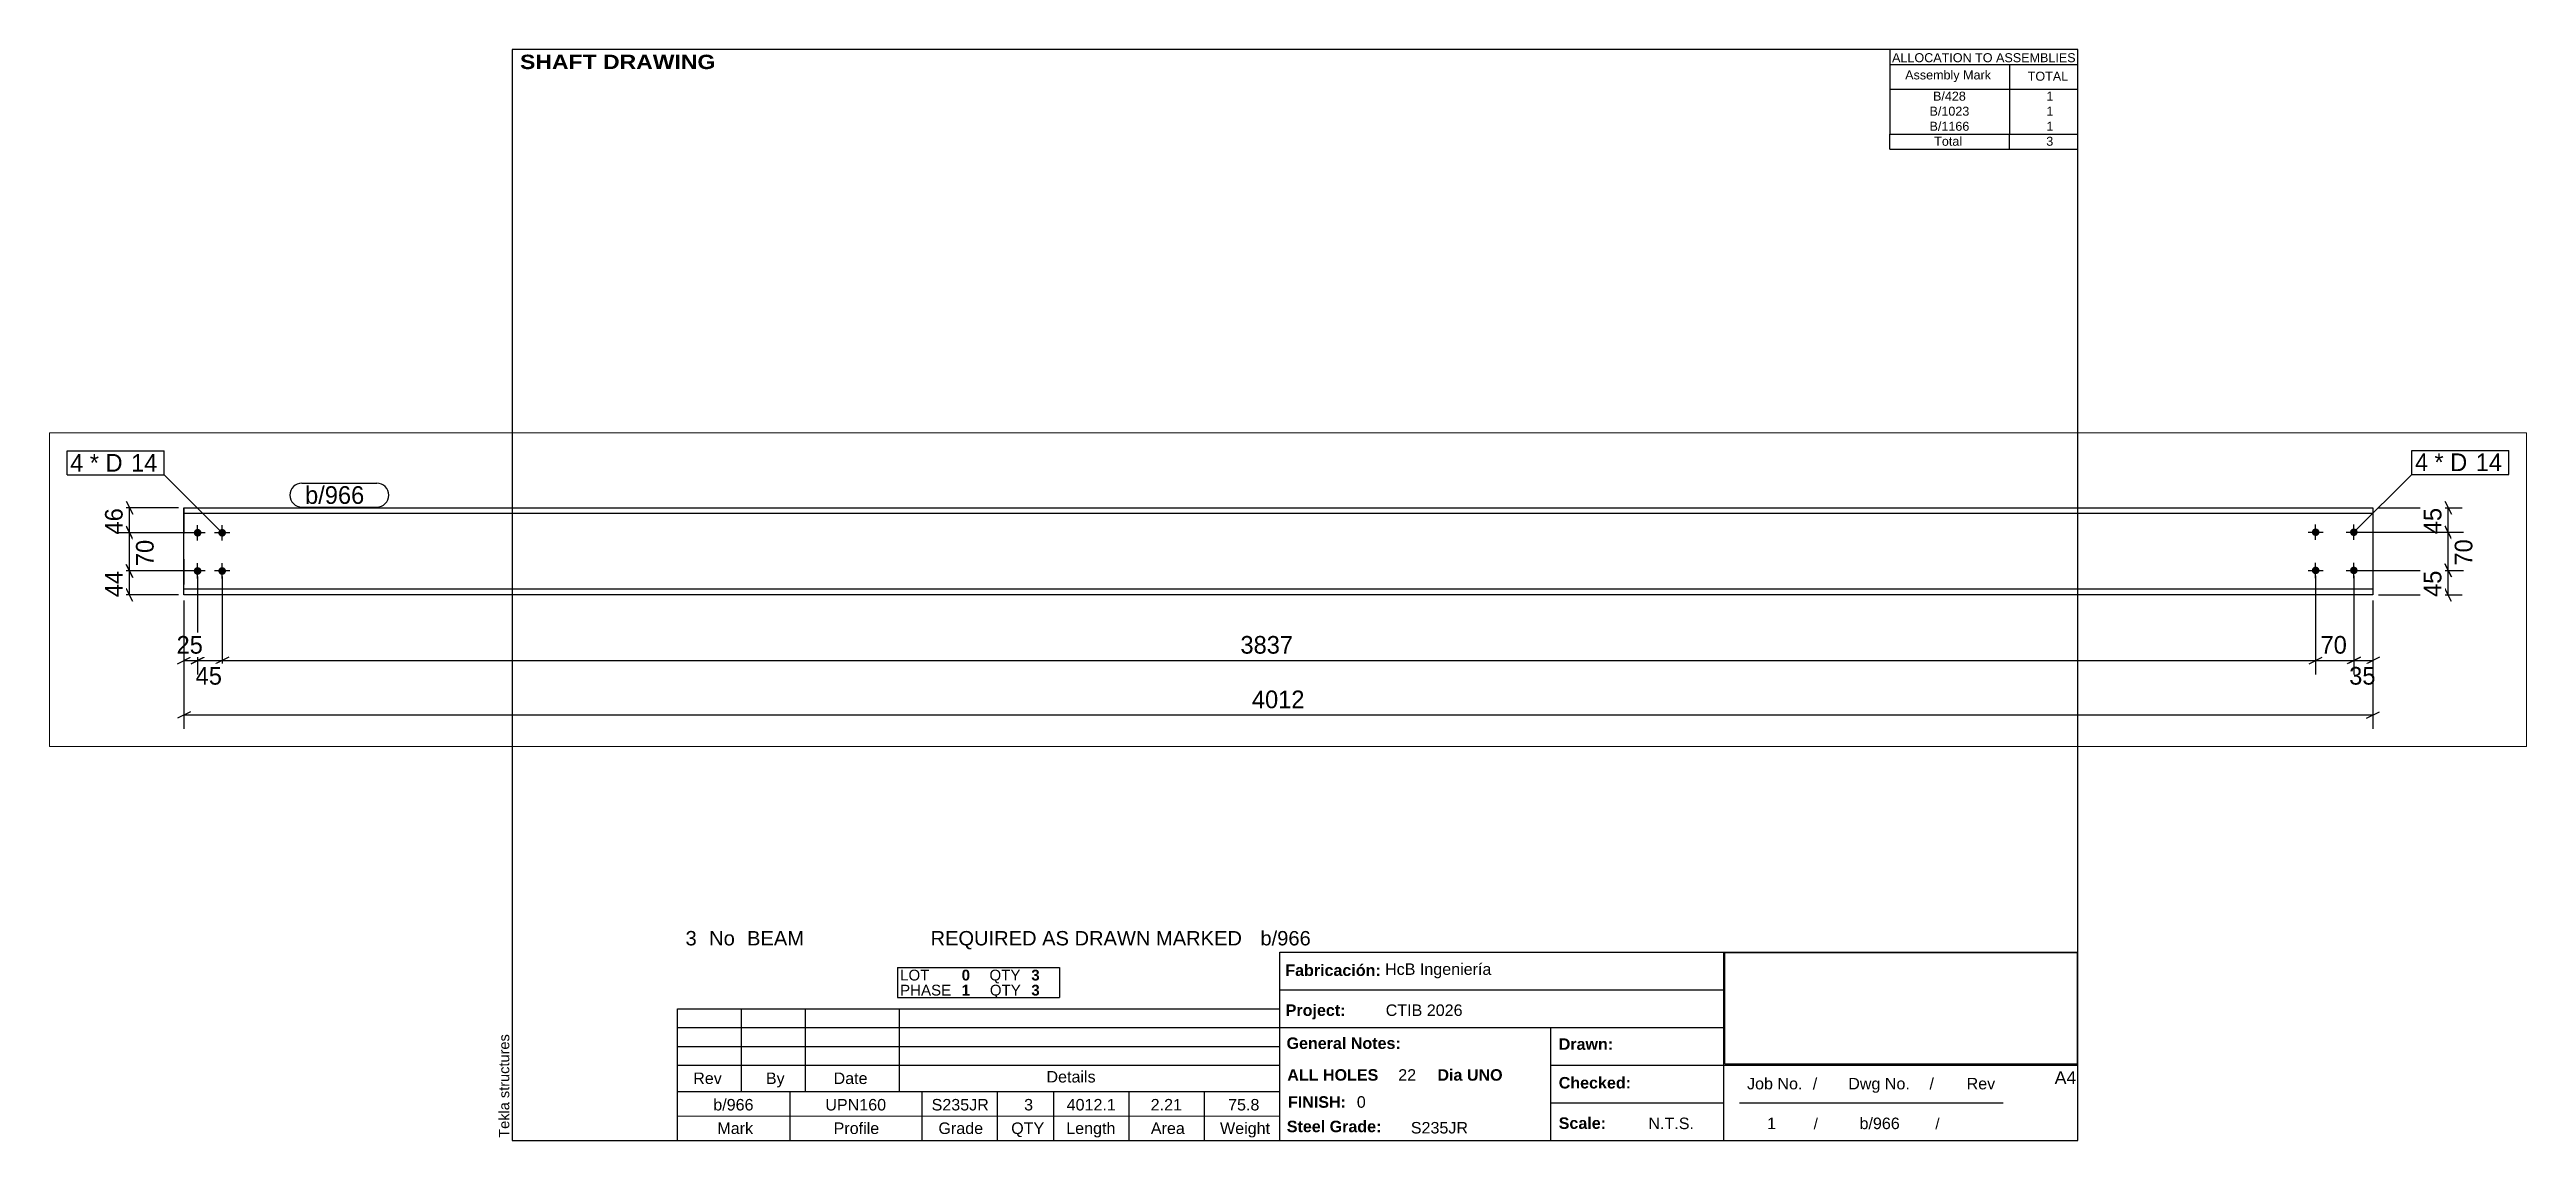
# Paper-space layout 'Layout1' of a CAD drawing. Header units: millimetres. Extents: x -80 to 374, y 5 to 205.
# The model-space entities are those that its viewports show. They can reach past a viewport. Long polylines and large blocks are cut down to what shows.
import ezdxf

# ---------------------------------------------------------------- set-up
doc = ezdxf.new("R2010")
doc.units = ezdxf.units.MM
doc.linetypes.add('DXK_LINE_DOT4', pattern=[0.9408, 0.4704, -0.4704])
doc.layers.add('Viewport layer', color=7, linetype='Continuous', plot=False)
doc.styles.add('Arial', font='ARIAL.TTF', dxfattribs={"height": 0.2})
doc.styles.add('Arial Black', font='ARIBLK.TTF', dxfattribs={"height": 0.2})
doc.styles.add('Arial Bold', font='ARIALBD.TTF', dxfattribs={"height": 0.2})
doc.styles.add('Comic Sans MS', font='COMIC.TTF', dxfattribs={"height": 0.2})

msp = doc.modelspace()

# ---------------------------------------------------------------- hatches: boundary and pattern name
at = {"linetype": 'Continuous'}
for points in [[(278.4, 391.6), (278.2, 390.1), (277.8, 388.8), (277.1, 387.5), (276.1, 386.4), (274.9, 385.5), (273.6, 384.9), (272.1, 384.6), (270.7, 384.6), (269.2, 384.9), (267.9, 385.5), (266.7, 386.4), (265.7, 387.5), (265, 388.8), (264.5, 390.1), (264.4, 391.6), (264.5, 393.1), (265, 394.4), (265.7, 395.7), (266.7, 396.8), (267.9, 397.7), (269.2, 398.3), (270.7, 398.6), (272.1, 398.6), (273.6, 398.3), (274.9, 397.7), (276.1, 396.8), (277.1, 395.7), (277.8, 394.4), (278.2, 393.1)], [(323.4, 391.6), (323.2, 390.1), (322.8, 388.8), (322.1, 387.5), (321.1, 386.4), (319.9, 385.5), (318.6, 384.9), (317.1, 384.6), (315.7, 384.6), (314.2, 384.9), (312.9, 385.5), (311.7, 386.4), (310.7, 387.5), (310, 388.8), (309.5, 390.1), (309.4, 391.6), (309.5, 393.1), (310, 394.4), (310.7, 395.7), (311.7, 396.8), (312.9, 397.7), (314.2, 398.3), (315.7, 398.6), (317.1, 398.6), (318.6, 398.3), (319.9, 397.7), (321.1, 396.8), (322.1, 395.7), (322.8, 394.4), (323.2, 393.1)], [(4146.5, 392.6, -1), (4160.5, 392.6, -1)], [(4216.5, 392.6, -1), (4230.5, 392.6, -1)], [(278.4, 321.6), (278.2, 320.1), (277.8, 318.8), (277.1, 317.5), (276.1, 316.4), (274.9, 315.5), (273.6, 314.9), (272.1, 314.6), (270.7, 314.6), (269.2, 314.9), (267.9, 315.5), (266.7, 316.4), (265.7, 317.5), (265, 318.8), (264.5, 320.1), (264.4, 321.6), (264.5, 323.1), (265, 324.4), (265.7, 325.7), (266.7, 326.8), (267.9, 327.7), (269.2, 328.3), (270.7, 328.6), (272.1, 328.6), (273.6, 328.3), (274.9, 327.7), (276.1, 326.8), (277.1, 325.7), (277.8, 324.4), (278.2, 323.1)], [(323.4, 321.6), (323.2, 320.1), (322.8, 318.8), (322.1, 317.5), (321.1, 316.4), (319.9, 315.5), (318.6, 314.9), (317.1, 314.6), (315.7, 314.6), (314.2, 314.9), (312.9, 315.5), (311.7, 316.4), (310.7, 317.5), (310, 318.8), (309.5, 320.1), (309.4, 321.6), (309.5, 323.1), (310, 324.4), (310.7, 325.7), (311.7, 326.8), (312.9, 327.7), (314.2, 328.3), (315.7, 328.6), (317.1, 328.6), (318.6, 328.3), (319.9, 327.7), (321.1, 326.8), (322.1, 325.7), (322.8, 324.4), (323.2, 323.1)], [(4146.5, 322.6, -1), (4160.5, 322.6, -1)], [(4216.5, 322.6, -1), (4230.5, 322.6, -1)]]:
    msp.add_hatch(color=3, dxfattribs=at).paths.add_polyline_path(points)

# ---------------------------------------------------------------- linework, layer by layer
at = {"color": 8, "linetype": 'Continuous'}
for p, q in [((236.4, 437.6), (118, 437.6)), ((140.4, 449.6), (152.4, 425.6)), ((146.4, 391.6), (146.4, 437.6)), ((4268.5, 437.6), (4422, 437.6)), ((4390.4, 449.6), (4402.4, 425.6)), ((4396.4, 392.6), (4396.4, 437.6)), ((261.4, 391.6), (118, 391.6)), ((152.4, 379.6), (140.4, 403.6)), ((4233.5, 392.6), (4422, 392.6)), ((4402.4, 380.6), (4390.4, 404.6)), ((261.4, 321.6), (120.8, 321.6)), ((152.4, 309.6), (140.4, 333.6)), ((4233.5, 322.6), (4424.8, 322.6)), ((4402.4, 310.6), (4390.4, 334.6)), ((236.4, 277.6), (118, 277.6)), ((152.4, 265.6), (140.4, 289.6)), ((271.4, 311.6), (271.4, 129.2)), ((316.4, 311.6), (316.4, 132)), ((316.4, 311.6), (316.4, 129.2)), ((4153.5, 312.6), (4153.5, 132)), ((4223.5, 312.6), (4223.5, 129.2)), ((4268.5, 277.6), (4422, 277.6)), ((4402.4, 265.6), (4390.4, 289.6)), ((4258.5, 267.6), (4258.5, 129.2)), ((259.4, 151.6), (283.4, 163.6)), ((271.4, 157.6), (316.4, 157.6)), ((328.4, 163.6), (304.4, 151.6)), ((328.4, 163.6), (304.4, 151.6)), ((4141.5, 151.6), (4165.5, 163.6)), ((4211.5, 151.6), (4235.5, 163.6)), ((4223.5, 157.6), (4258.5, 157.6)), ((4270.5, 163.6), (4246.5, 151.6)), ((258.4, 63.6), (234.4, 51.6)), ((246.4, 57.6), (4258.5, 57.6)), ((4246.5, 51.6), (4270.5, 63.6))]:
    msp.add_line(p, q, dxfattribs=at)
at = {"color": 7, "linetype": 'Continuous'}
for p, q in [((246.4, 427.1), (246.4, 437.6)), ((246.4, 437.6), (246.4, 437.6)), ((246.4, 437.6), (4258.5, 437.6)), ((246.4, 288.1), (246.4, 427.1)), ((246.4, 427.1), (246.4, 427.1)), ((4258.5, 427.1), (246.4, 427.1)), ((4258.5, 437.6), (4258.5, 277.6)), ((246.4, 277.6), (246.4, 288.1)), ((246.4, 288.1), (246.4, 288.1)), ((4258.5, 288.1), (246.4, 288.1)), ((246.4, 277.6), (246.4, 277.6)), ((4258.5, 277.6), (246.4, 277.6))]:
    msp.add_line(p, q, dxfattribs=at)
at = {"color": 7, "linetype": 'DXK_LINE_DOT4'}
msp.add_line((246.4, 437.6), (246.4, 277.6), dxfattribs=at)
at = {"color": 3, "linetype": 'Continuous'}
for p, q in [((285.4, 391.6), (257.4, 391.6)), ((271.4, 377.6), (271.4, 405.6)), ((330.4, 391.6), (302.4, 391.6)), ((316.4, 377.6), (316.4, 405.6)), ((4139.5, 392.6), (4167.5, 392.6)), ((4153.5, 378.6), (4153.5, 406.6)), ((4209.5, 392.6), (4237.5, 392.6)), ((4223.5, 378.6), (4223.5, 406.6)), ((285.4, 321.6), (257.4, 321.6)), ((271.4, 307.6), (271.4, 335.6)), ((330.4, 321.6), (302.4, 321.6)), ((316.4, 307.6), (316.4, 335.6)), ((4139.5, 322.6), (4167.5, 322.6)), ((4153.5, 308.6), (4153.5, 336.6)), ((4209.5, 322.6), (4237.5, 322.6)), ((4223.5, 308.6), (4223.5, 336.6))]:
    msp.add_line(p, q, dxfattribs=at)

# ---------------------------------------------------------------- wipeouts: each hides what was drawn before it
at = {"color": 0}
for points in [[(64.1, 503.7), (64.1, 535.7), (38, 535.7), (38, 503.7)], [(4361.6, 504.7), (4361.6, 536.7), (4335.6, 536.7), (4335.6, 504.7)]]:
    msp.add_wipeout(points, dxfattribs=at)

# ---------------------------------------------------------------- next in the draw order: wipeouts: each hides what was drawn before it
for points in [[(64.1, 503.7), (64.1, 535.7), (38, 535.7), (38, 503.7)], [(4361.6, 504.7), (4361.6, 536.7), (4335.6, 536.7), (4335.6, 504.7)], [(593.8, 444.6), (593.8, 476.6), (468.4, 476.6), (468.4, 444.6)], [(140.4, 447.1), (95.6, 447.1), (95.6, 382.1), (140.4, 382.1)], [(4390.4, 447.6), (4345.6, 447.6), (4345.6, 382.6), (4390.4, 382.6)], [(4273.5, 106.8), (4273.5, 151.6), (4208.6, 151.6), (4208.6, 106.8)], [(2307.6, 63.6), (2307.6, 108.4), (2197.4, 108.4), (2197.4, 63.6)]]:
    msp.add_wipeout(points, dxfattribs=at)

# ---------------------------------------------------------------- next in the draw order: linework, layer by layer
at = {"color": 7, "linetype": 'Continuous'}
for p, q in [((32, 497.7), (32, 541.7)), ((4329.6, 498.7), (4329.6, 542.7)), ((4223.5, 392.6), (4329.6, 498.7))]:
    msp.add_line(p, q, dxfattribs=at)
at = {"color": 8, "linetype": 'Continuous'}
for p, q in [((261.4, 391.6), (120.8, 391.6)), ((140.4, 403.6), (152.4, 379.6)), ((146.4, 321.6), (146.4, 391.6)), ((4233.5, 392.6), (4424.8, 392.6)), ((4390.4, 404.6), (4402.4, 380.6)), ((4396.4, 322.6), (4396.4, 392.6)), ((4223.5, 312.6), (4223.5, 132)), ((4258.5, 267.6), (4258.5, 32)), ((4153.5, 157.6), (4223.5, 157.6)), ((4235.5, 163.6), (4211.5, 151.6))]:
    msp.add_line(p, q, dxfattribs=at)

# ---------------------------------------------------------------- next in the draw order: texts
at = {"color": 3, "style": 'Comic Sans MS'}
for s, p in [('46', (134, 388.5)), ('45', (4384, 389))]:
    msp.add_text(s, height=32.38, rotation=90.0002, dxfattribs=at).set_placement(p)
for s, p in [('35', (4215, 113.2)), ('4012', (2203.8, 70))]:
    msp.add_text(s, height=32.38, dxfattribs=at).set_placement(p)

# ---------------------------------------------------------------- next in the draw order: wipeouts: each hides what was drawn before it
at = {"color": 0}
for points in [[(139.9, 503.7), (139.9, 535.7), (73.7, 535.7), (73.7, 503.7)], [(4437.4, 504.7), (4437.4, 536.7), (4371.2, 536.7), (4371.2, 504.7)], [(593.8, 444.6), (593.8, 476.6), (468.4, 476.6), (468.4, 444.6)]]:
    msp.add_wipeout(points, dxfattribs=at)

# ---------------------------------------------------------------- next in the draw order: linework, layer by layer
at = {"color": 7, "linetype": 'Continuous'}
for p, q in [((462.4, 482.6), (599.8, 482.6)), ((462.4, 438.6), (599.8, 438.6))]:
    msp.add_line(p, q, dxfattribs=at)
for centre, start, end in [((462.4, 460.6), 90, 270), ((599.8, 460.6), 270, 90)]:
    msp.add_arc(centre, 22, start, end, dxfattribs=at)

# ---------------------------------------------------------------- next in the draw order: texts
at = {"color": 3, "style": 'Comic Sans MS'}
msp.add_text('b/966', height=32.38, dxfattribs=at).set_placement((468.4, 444.6))

# ---------------------------------------------------------------- next in the draw order: wipeouts: each hides what was drawn before it
at = {"color": 0}
for points in [[(139.9, 503.7), (139.9, 535.7), (73.7, 535.7), (73.7, 503.7)], [(4437.4, 504.7), (4437.4, 536.7), (4371.2, 536.7), (4371.2, 504.7)], [(197.2, 389.1), (152.4, 389.1), (152.4, 324.1), (197.2, 324.1)], [(4447.2, 390.1), (4402.4, 390.1), (4402.4, 325.1), (4447.2, 325.1)], [(4221, 163.6), (4221, 208.4), (4156.1, 208.4), (4156.1, 163.6)]]:
    msp.add_wipeout(points, dxfattribs=at)

# ---------------------------------------------------------------- next in the draw order: linework, layer by layer
at = {"color": 8, "linetype": 'Continuous'}
for p, q in [((261.4, 321.6), (118, 321.6)), ((140.4, 333.6), (152.4, 309.6)), ((146.4, 277.6), (146.4, 321.6)), ((4233.5, 322.6), (4422, 322.6)), ((4390.4, 334.6), (4402.4, 310.6)), ((4396.4, 277.6), (4396.4, 322.6)), ((4153.5, 312.6), (4153.5, 132)), ((316.4, 157.6), (4153.5, 157.6)), ((4141.5, 151.6), (4165.5, 163.6))]:
    msp.add_line(p, q, dxfattribs=at)

# ---------------------------------------------------------------- next in the draw order: texts
at = {"color": 3, "style": 'Comic Sans MS'}
for s, height, p in [('4', 32.4, (38, 503.7)), ('4', 32.4, (4335.6, 504.7)), ('70', 32.38, (4162.5, 170))]:
    msp.add_text(s, height=height, dxfattribs=at).set_placement(p)
for p in [(190.8, 330.5), (4440.8, 331.5)]:
    msp.add_text('70', height=32.38, rotation=90.0002, dxfattribs=at).set_placement(p)

# ---------------------------------------------------------------- next in the draw order: wipeouts: each hides what was drawn before it
at = {"color": 0}
for points in [[(194.7, 503.7), (194.7, 535.7), (149.5, 535.7), (149.5, 503.7)], [(4492.3, 504.7), (4492.3, 536.7), (4447, 536.7), (4447, 504.7)]]:
    msp.add_wipeout(points, dxfattribs=at)

# ---------------------------------------------------------------- next in the draw order: wipeouts: each hides what was drawn before it
for points in [[(194.7, 503.7), (194.7, 535.7), (149.5, 535.7), (149.5, 503.7)], [(4492.3, 504.7), (4492.3, 536.7), (4447, 536.7), (4447, 504.7)], [(140.4, 332.1), (95.6, 332.1), (95.6, 267.1), (140.4, 267.1)], [(4390.4, 332.6), (4345.6, 332.6), (4345.6, 267.6), (4390.4, 267.6)], [(2293.5, 163.6), (2293.5, 208.4), (2176.4, 208.4), (2176.4, 163.6)], [(326.4, 106.8), (326.4, 151.6), (261.4, 151.6), (261.4, 106.8)]]:
    msp.add_wipeout(points, dxfattribs=at)

# ---------------------------------------------------------------- next in the draw order: linework, layer by layer
at = {"color": 7, "linetype": 'Continuous'}
for p, q in [((32, 541.7), (210.3, 541.7)), ((210.3, 497.7), (210.3, 541.7)), ((4329.6, 542.7), (4507.9, 542.7)), ((4507.9, 498.7), (4507.9, 542.7)), ((32, 497.7), (210.3, 497.7)), ((316.4, 391.6), (210.3, 497.7)), ((4329.6, 498.7), (4507.9, 498.7))]:
    msp.add_line(p, q, dxfattribs=at)
at = {"color": 8, "linetype": 'Continuous'}
for p, q in [((271.4, 311.6), (271.4, 132)), ((246.4, 267.6), (246.4, 132)), ((234.4, 151.6), (258.4, 163.6)), ((246.4, 157.6), (271.4, 157.6)), ((283.4, 163.6), (259.4, 151.6))]:
    msp.add_line(p, q, dxfattribs=at)

# ---------------------------------------------------------------- next in the draw order: texts
at = {"color": 3, "style": 'Comic Sans MS'}
for s, p in [('* D', (73.7, 503.7)), ('14', (149.5, 503.7)), ('* D', (4371.2, 504.7)), ('14', (4447, 504.7)), ('3837', (2182.8, 170)), ('45', (267.8, 113.2))]:
    msp.add_text(s, height=32.38, dxfattribs=at).set_placement(p)
for s, p in [('44', (134, 273.5)), ('45', (4384, 274))]:
    msp.add_text(s, height=32.38, rotation=90.0002, dxfattribs=at).set_placement(p)

# ---------------------------------------------------------------- next in the draw order: wipeouts: each hides what was drawn before it
at = {"color": 0}
msp.add_wipeout([(291.4, 163.6), (291.4, 208.4), (226.4, 208.4), (226.4, 163.6)], dxfattribs=at)

# ---------------------------------------------------------------- next in the draw order: linework, layer by layer
at = {"color": 8, "linetype": 'Continuous'}
msp.add_line((246.4, 267.6), (246.4, 32), dxfattribs=at)

# ---------------------------------------------------------------- next in the draw order: texts
at = {"color": 3, "style": 'Comic Sans MS'}
msp.add_text('25', height=32.38, dxfattribs=at).set_placement((232.8, 170))

psp = doc.layouts.get("Layout1")

# ---------------------------------------------------------------- linework, layer by layer
at = {"color": 5, "linetype": 'Continuous'}
for p, q in [((292, 205), (5, 205)), ((5, 205), (5, 5)), ((292, 5), (292, 205)), ((5, 5), (292, 5))]:
    psp.add_line(p, q, dxfattribs=at)
at = {"color": 7, "linetype": 'Continuous'}
for p, q in [((257.51, 205), (257.51, 197.75)), ((257.57, 202.24), (292, 202.24)), ((279.49, 202.24), (279.49, 197.75)), ((257.51, 197.75), (257.51, 195)), ((257.57, 197.75), (292, 197.75)), ((279.49, 197.75), (279.49, 195)), ((257.51, 195), (257.51, 192.24)), ((257.51, 192.24), (257.51, 189.47)), ((279.49, 195), (279.49, 192.24)), ((279.49, 192.24), (279.49, 189.47)), ((257.51, 186.71), (257.51, 189.47)), ((257.51, 186.71), (292, 186.71)), ((257.54, 189.47), (292, 189.47)), ((279.49, 186.71), (279.49, 189.47)), ((75.68, 36.74), (105.35, 36.74)), ((75.68, 36.74), (75.68, 33.98)), ((105.35, 36.74), (105.35, 33.98)), ((145.72, 5), (145.72, 39.5)), ((145.75, 39.5), (292, 39.5)), ((227.14, 5), (227.14, 39.5)), ((75.68, 33.98), (75.68, 31.22)), ((105.35, 33.98), (105.35, 31.22)), ((145.72, 32.6), (227.14, 32.6)), ((35.31, 13.97), (35.31, 29.15)), ((35.31, 29.15), (145.71, 29.15)), ((47.04, 13.97), (47.04, 29.15)), ((58.77, 13.97), (58.77, 29.15)), ((75.68, 31.22), (105.35, 31.22)), ((76.02, 13.97), (76.02, 29.15)), ((145.71, 13.97), (145.71, 29.15)), ((35.31, 25.7), (145.71, 25.7)), ((145.72, 25.7), (227.14, 25.7)), ((195.4, 5), (195.4, 25.7)), ((35.31, 22.25), (145.71, 22.25)), ((35.31, 18.8), (145.71, 18.8)), ((195.4, 18.8), (292, 18.8)), ((35.31, 13.96), (145.71, 13.97)), ((35.31, 9.49), (35.31, 13.96)), ((56.01, 9.49), (56.01, 13.97)), ((80.16, 9.49), (80.16, 13.97)), ((93.96, 9.49), (93.96, 13.97)), ((104.31, 9.49), (104.31, 13.97)), ((118.11, 9.49), (118.11, 13.97)), ((131.91, 9.49), (131.91, 13.97)), ((35.31, 9.48), (145.72, 9.49)), ((35.31, 5), (35.31, 9.48)), ((56.01, 5), (56.01, 9.48)), ((80.16, 5), (80.16, 9.48)), ((93.96, 5), (93.96, 9.48)), ((104.31, 5), (104.31, 9.48)), ((118.11, 5), (118.11, 9.48)), ((131.91, 5), (131.91, 9.48)), ((195.4, 11.9), (227.14, 11.9)), ((229.99, 11.92), (278.29, 11.92))]:
    psp.add_line(p, q, dxfattribs=at)
at = {"color": 2, "linetype": 'Continuous'}
for p, q in [((227.28, 39.46), (291.86, 39.46)), ((227.29, 19.02), (227.29, 39.46)), ((291.96, 19.03), (291.96, 39.47)), ((227.28, 19.03), (291.86, 19.03))]:
    psp.add_line(p, q, dxfattribs=at)

# ---------------------------------------------------------------- texts
at = {"color": 7}
for s, height, style, p in [('ALLOCATION TO ASSEMBLIES', 1.6475, 'Arial', (257.95, 202.68)), (' SHAFT DRAWING', 2.6342, 'Arial Black', (5.3, 201.42)), ('Assembly Mark', 1.6475, 'Arial', (260.35, 199.52)), ('TOTAL', 1.648, 'Arial', (282.81, 199.28)), ('3', 2.64, 'Arial', (36.8, 40.76)), ('No', 2.636, 'Arial', (41.13, 40.76)), ('BEAM', 2.636, 'Arial', (48.08, 40.76)), ('REQUIRED AS DRAWN MARKED', 2.636, 'Arial', (81.71, 40.76)), ('b/966', 2.636, 'Arial', (142.18, 40.76)), ('b/966', 2.109, 'Arial', (41.89, 10.5)), ('UPN160', 2.109, 'Arial', (62.43, 10.5)), ('S235JR', 2.109, 'Arial', (81.91, 10.5)), ('3', 2.11, 'Arial', (98.86, 10.5)), ('4012.1', 2.109, 'Arial', (106.66, 10.5)), ('2.21', 2.109, 'Arial', (122.06, 10.5)), ('75.8', 2.109, 'Arial', (136.25, 10.5)), ('FINISH:', 2.107, 'Arial Bold', (147.22, 11)), ('0', 2.11, 'Arial', (159.84, 11))]:
    psp.add_text(s, height=height, dxfattribs=dict(at, style=style)).set_placement(p)
at = {"color": 7, "linetype": 'Continuous'}
for s, height, style, p in [('B/428', 1.648, 'Arial', (265.45, 195.63)), ('1', 1.65, 'Arial', (286.23, 195.63)), ('B/1023', 1.648, 'Arial', (264.81, 192.87)), ('B/1166', 1.648, 'Arial', (264.81, 190.11)), ('1', 1.65, 'Arial', (286.23, 192.87)), ('1', 1.65, 'Arial', (286.23, 190.11)), ('Total', 1.648, 'Arial', (265.67, 187.36)), ('3', 1.65, 'Arial', (286.21, 187.36)), ('LOT', 1.977, 'Arial', (76.13, 34.33)), ('0', 1.98, 'Arial Bold', (87.41, 34.33)), ('QTY', 1.977, 'Arial', (92.51, 34.33)), ('3', 1.98, 'Arial Bold', (100.18, 34.33)), ('Fabricación:', 2.1074, 'Arial Bold', (146.73, 35.16)), ('HcB Ingeniería', 2.1088, 'Arial', (165.02, 35.36)), ('PHASE', 1.977, 'Arial', (76.13, 31.57)), ('1', 1.98, 'Arial Bold', (87.41, 31.57)), ('QTY', 1.977, 'Arial', (92.58, 31.57)), ('3', 1.98, 'Arial Bold', (100.18, 31.57)), ('Project:', 2.107, 'Arial Bold', (146.81, 27.83)), ('CTIB 2026', 2.109, 'Arial', (165.14, 27.83)), ('General Notes:', 2.1074, 'Arial Bold', (146.96, 21.78)), ('Drawn:', 2.107, 'Arial Bold', (196.85, 21.62)), ('Dia UNO', 2.107, 'Arial Bold', (174.62, 15.96)), ('Rev', 2.109, 'Arial', (38.21, 15.35)), ('By', 2.109, 'Arial', (51.53, 15.35)), ('Date', 2.109, 'Arial', (63.94, 15.35)), ('Details', 2.109, 'Arial', (102.96, 15.63)), ('ALL HOLES', 2.107, 'Arial Bold', (147.1, 15.96)), ('22', 2.109, 'Arial', (167.43, 15.96)), ('Checked:', 2.107, 'Arial Bold', (196.85, 14.53)), ('Job No.', 2.109, 'Arial', (231.37, 14.37)), ('/', 2.11, 'Arial', (243.42, 14.37)), ('Dwg No.', 2.109, 'Arial', (249.91, 14.37)), ('/', 2.11, 'Arial', (264.81, 14.37)), ('Rev', 2.109, 'Arial', (271.61, 14.37)), ('A4', 2.307, 'Arial', (287.76, 15.38)), ('Scale:', 2.107, 'Arial Bold', (196.85, 7.13)), ('N.T.S.', 2.109, 'Arial', (213.29, 7.08)), ('1', 2.11, 'Arial', (235.04, 7.08)), ('/', 1.98, 'Arial', (243.58, 7.08)), ('b/966', 2.109, 'Arial', (251.98, 7.08)), ('/', 1.98, 'Arial', (265.88, 7.08)), ('Mark', 2.109, 'Arial', (42.64, 6.19)), ('Profile', 2.109, 'Arial', (63.95, 6.19)), ('Grade', 2.109, 'Arial', (83.16, 6.19)), ('QTY', 2.109, 'Arial', (96.49, 6.19)), ('Length', 2.109, 'Arial', (106.58, 6.19)), ('Area', 2.109, 'Arial', (122.09, 6.19)), ('Weight', 2.109, 'Arial', (134.77, 6.19)), ('Steel Grade:', 2.1074, 'Arial Bold', (147.01, 6.52)), ('S235JR', 2.109, 'Arial', (169.74, 6.28))]:
    psp.add_text(s, height=height, dxfattribs=dict(at, style=style)).set_placement(p)
at = {"color": 174, "linetype": 'Continuous', "style": 'Arial'}
psp.add_text('Tekla structures', height=1.9102, rotation=90, dxfattribs=at).set_placement((4.5, 5.5))

# ---------------------------------------------------------------- viewports
at = {"layer": 'Viewport layer', "view_target_point": (2269.96, 287.33)}
psp.add_viewport(center=(147.23, 105.98), size=(453.99, 57.4665), view_center_point=(0, 0), view_height=574.665, dxfattribs=at)

doc.saveas('drawing.dxf')
